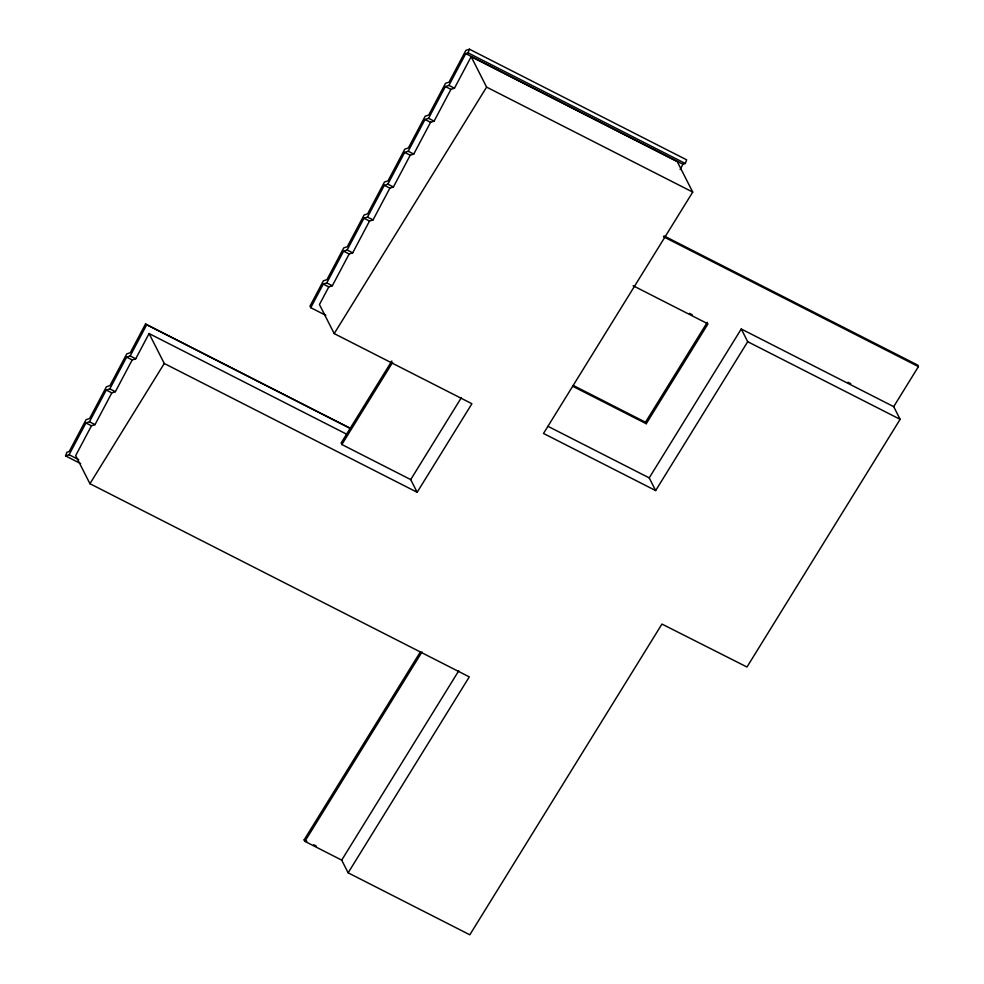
<?xml version="1.0" encoding="UTF-8"?>
<svg xmlns="http://www.w3.org/2000/svg" width="984" height="984" viewBox="0 0 984 984"><rect width="100%" height="100%" fill="white"/><g stroke="black" fill="none" stroke-linecap="round" stroke-linejoin="round"><path stroke-width="1.48" d="M325.766 315.311L310.76 307.672L323.244 284.093L326.786 282.937L343.601 251.166L347.143 250.01L363.957 218.239L367.499 217.083L384.313 185.324L387.856 184.156L404.67 152.397L408.212 151.241L425.026 119.47L428.569 118.314L445.383 86.543L448.925 85.387L465.739 53.628L468.077 52.853L469.429 49.2L686.648 159.838L685.294 163.492L682.957 164.254L680.153 169.555M80.626 463.562L65.559 455.899L66.924 452.234L69.249 451.471L86.063 419.701L89.605 418.544L106.42 386.773L109.962 385.617L126.776 353.859L130.319 352.69L145.521 323.97L350.575 428.409M65.559 455.887L69.101 454.731L85.915 422.972L89.458 421.804L106.272 390.045L109.814 388.889L126.629 357.118L130.171 355.962L146.678 324.769L145.521 323.97M347.291 434.51L149.076 333.551L135.718 358.791L132.176 359.947L115.362 391.706L111.819 392.874L95.005 424.633L91.463 425.789L75.682 455.604L89.938 483.697L469.282 676.894L348.139 872.82L469.823 934.8L661.949 624.065L746.979 667.017L900.126 419.332L893.693 406.638L741.26 329L649.219 477.88L655.651 490.573L747.705 341.694L741.26 329M655.651 490.573L543.5 433.452L692.724 192.089L677.287 161.659L471.164 56.678L454.473 88.216L450.93 89.372L434.116 121.143L430.574 122.299L413.76 154.058L410.217 155.226L393.403 186.985L389.861 188.141L373.047 219.912L369.504 221.068L352.69 252.839L349.148 253.995L332.334 285.754L328.791 286.922L319.456 304.548L334.203 333.601L471.902 403.735L417.154 492.283L164.267 363.49L149.076 333.551M89.938 483.697L164.267 363.49M334.203 333.601L486.6 87.109L471.164 56.678M391.829 360.993L341.104 443.034L341.866 444.522L410.709 479.589L417.154 492.283M341.866 444.522L392.591 362.481M410.709 479.589L461.434 397.548M348.139 872.82L341.694 860.127L304.892 841.381L304.13 839.893L420.426 651.802M304.892 841.381L421.988 651.986M341.694 860.127L458.802 670.731M633.081 285.717L707.988 323.871L646.254 423.723L645.504 422.222L707.238 322.383M893.693 406.638L918.441 366.601L917.691 365.101L664.015 235.902M469.429 49.2L465.887 50.356L449.073 82.127L445.531 83.283L428.716 115.042L425.174 116.21L408.36 147.969L404.818 149.125L388.003 180.896L384.461 182.052L367.647 213.823L364.105 214.979L347.291 246.738L343.748 247.907L326.934 279.665L323.392 280.821L309.985 306.147L310.76 307.672M468.077 52.853L685.294 163.492M465.739 53.628L682.957 164.254M486.6 87.109L692.724 192.089M448.925 85.387L454.473 88.216M445.383 86.543L450.93 89.372M663.413 236.701L918.441 366.601M428.569 118.314L434.116 121.143M425.026 119.47L430.574 122.299M408.212 151.241L413.76 154.058M404.67 152.397L410.217 155.226M848.024 382.272L850.742 383.662M747.705 341.694L900.126 419.332M689.526 313.355L692.256 314.745M387.856 184.156L393.403 186.985M384.313 185.324L389.861 188.141M367.499 217.083L373.047 219.912M363.957 218.239L369.504 221.068M347.143 250.01L352.69 252.839M343.601 251.166L349.148 253.995M573.315 385.457L645.504 422.222M572.713 386.257L646.254 423.723M326.786 282.937L332.334 285.754M323.244 284.093L328.791 286.922M548.002 426.33L649.219 477.88M146.678 324.769L350.365 428.507M130.171 355.962L135.718 358.791M126.629 357.118L132.176 359.947M109.814 388.889L115.362 391.706M106.272 390.045L111.819 392.874M89.458 421.804L95.005 424.633M85.915 422.972L91.463 425.789M69.101 454.731L78.695 459.614M304.13 839.893L306.86 841.283M313.675 844.752L316.405 846.142"/></g></svg>
